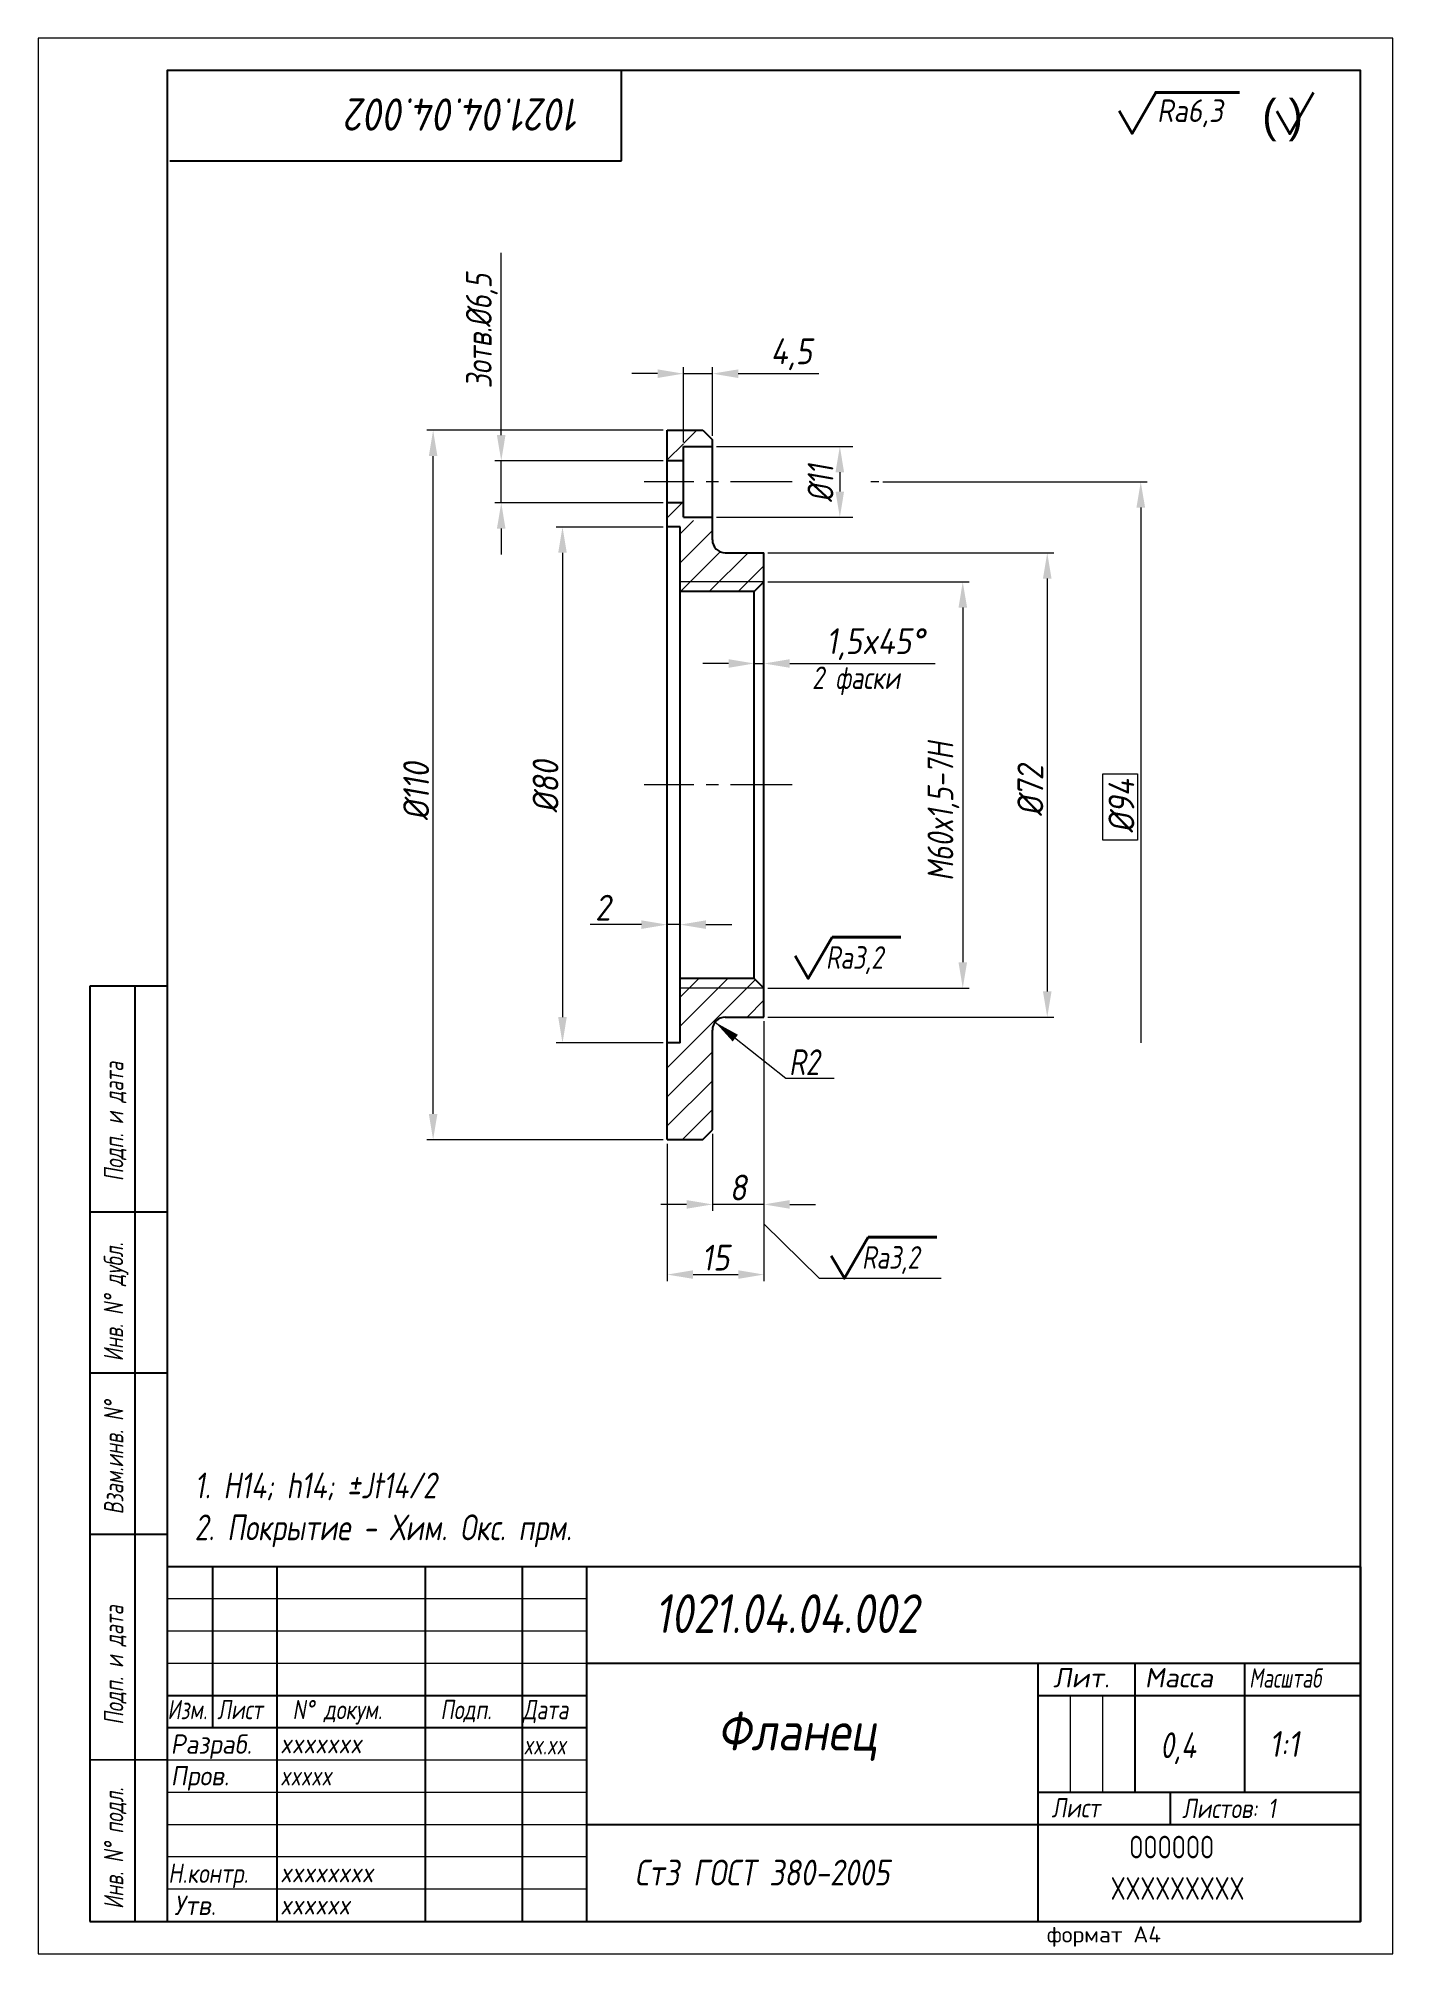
# Model space of a CAD drawing. Header units: millimetres. Extents: x 2362 to 2572, y -1903 to -1606.
import ezdxf

# ---------------------------------------------------------------- set-up
doc = ezdxf.new("R2010")
doc.units = ezdxf.units.MM
doc.linetypes.add('CENTER', pattern=[50.8, 31.75, -6.35, 6.35, -6.35])
for name, color, linetype, lineweight in [('Ax', 1, 'CENTER', 18), ('Dim', 3, 'Continuous', 40), ('Hatch', 5, 'Continuous', 18), ('Slim', 8, 'Continuous', 18), ('Text', 2, 'Continuous', 40), ('Wide', 31, 'Continuous', 60)]:
    doc.layers.add(name, color=color, linetype=linetype, lineweight=lineweight)
doc.styles.add('курсив', font='romans.shx', dxfattribs={"oblique": 10})
doc.styles.add('курсив 0_75', font='romans.shx', dxfattribs={"width": 0.75, "oblique": 10})
doc.styles.add('курсив 0_85', font='romans.shx', dxfattribs={"width": 0.85, "oblique": 10})
doc.dimstyles.new('L.Arrow', dxfattribs={"dimtxt": 4, "dimasz": 4, "dimexe": 2, "dimexo": 0.625, "dimgap": 1, "dimtad": 1, "dimlfac": 5, "dimtxsty": 'курсив 0_85', "dimcen": 0, "dimclrd": 256, "dimclre": 256, "dimclrt": 256, "dimadec": 1, "dimazin": 0, "dimtp": 0.0165, "dimtm": 0.0075, "dimtfac": 1, "dimtmove": 0, "dimatfit": 3, "dimfxl": 1, "dimlwd": 18, "dimlwe": 18, "dimarcsym": 0})
doc.dimstyles.new('L.Zero', dxfattribs={"dimtxt": 4, "dimasz": 1.8, "dimexe": 2, "dimexo": 0.625, "dimgap": 1, "dimtad": 1, "dimlfac": 5, "dimtxsty": 'курсив 0_85', "dimcen": 0, "dimadec": 1, "dimazin": 0, "dimtp": 0.0165, "dimtm": 0.0075, "dimtfac": 1, "dimtmove": 0, "dimatfit": 3, "dimldrblk": 'NONE', "dimfxl": 1, "dimlwd": 18, "dimlwe": 18, "dimarcsym": 0})
doc.dimstyles.new('к1_1', dxfattribs={"dimtxt": 4, "dimasz": 4, "dimexe": 1, "dimexo": 0.625, "dimtad": 1, "dimtxsty": 'курсив 0_85', "dimcen": 0, "dimadec": 0, "dimazin": 0, "dimtfac": 1, "dimtmove": 0, "dimatfit": 3, "dimldrblk": 'DOTSMALL', "dimfxl": 1, "dimlwd": 18, "dimlwe": 18, "dimarcsym": 0})
doc.dimstyles.new('к1_1св', dxfattribs={"dimtxt": 4, "dimasz": 4, "dimexe": 2, "dimexo": 0.625, "dimgap": 1, "dimtad": 1, "dimtoh": 1, "dimtxsty": 'курсив 0_75', "dimcen": 0, "dimadec": 0, "dimazin": 0, "dimtfac": 1, "dimtmove": 0, "dimatfit": 3, "dimldrblk": 'DOTSMALL', "dimfxl": 1, "dimlwd": 18, "dimlwe": 18, "dimarcsym": 0})

# ---------------------------------------------------------------- blocks, each defined once
blk = doc.blocks.new('*D104')
at = {"layer": 'Defpoints', "color": 0, "transparency": 16777216}
for p in [(2474.9, -1690.38), (2474.9, -1753.38), (2505.72, -1753.38)]:
    blk.add_point(p, dxfattribs=at)
at = {"layer": 'Dim', "color": 0, "lineweight": 18, "transparency": 16777216}
for p, q in [((2475.52, -1690.38), (2506.72, -1690.38)), ((2505.72, -1694.38), (2505.72, -1749.38)), ((2475.52, -1753.38), (2506.72, -1753.38))]:
    blk.add_line(p, q, dxfattribs=at)
at = {"layer": 'Dim', "color": 0, "transparency": 16777216}
for points in [[(2505.06, -1694.38), (2506.39, -1694.38), (2505.72, -1690.38)], [(2505.06, -1749.38), (2506.39, -1749.38), (2505.72, -1753.38)]]:
    blk.add_solid(points, dxfattribs=at)
at = {"layer": 'Dim', "color": 0, "transparency": 16777216, "insert": (2502.72, -1726.01), "char_height": 4, "attachment_point": 5, "rotation": 90, "style": 'курсив 0_75'}
blk.add_mtext('M60x1,5-7H', dxfattribs=at)
blk = doc.blocks.new('_DotSmall')
at = {"color": 0, "linetype": 'ByBlock', "const_width": 0.5}
blk.add_lwpolyline([(-122670.927, 17467.939, 1), (-122670.802, 17467.939, 1)], format="xyb", close=True, dxfattribs=at)
blk = doc.blocks.new('*D545')
at = {"layer": 'Defpoints', "color": 0, "transparency": 16777216}
for p in [(2474.9, -1685.88), (2474.9, -1757.88), (2518.82, -1757.88)]:
    blk.add_point(p, dxfattribs=at)
at = {"layer": 'Dim', "color": 0, "lineweight": 18, "transparency": 16777216}
for p, q in [((2475.52, -1685.88), (2519.82, -1685.88)), ((2518.82, -1689.88), (2518.82, -1753.88)), ((2475.52, -1757.88), (2519.82, -1757.88))]:
    blk.add_line(p, q, dxfattribs=at)
at = {"layer": 'Dim', "color": 0, "transparency": 16777216}
for points in [[(2518.15, -1689.88), (2519.49, -1689.88), (2518.82, -1685.88)], [(2518.15, -1753.88), (2519.49, -1753.88), (2518.82, -1757.88)]]:
    blk.add_solid(points, dxfattribs=at)
at = {"layer": 'Dim', "color": 0, "transparency": 16777216, "insert": (2516.2, -1722.74), "char_height": 4, "attachment_point": 5, "rotation": 90, "style": 'курсив 0_85'}
blk.add_mtext('%%c72', dxfattribs=at)
blk = doc.blocks.new('*D546')
at = {"layer": 'Defpoints', "color": 0, "transparency": 16777216}
for p in [(2423.6, -1666.88), (2459.9, -1666.88), (2459.9, -1776.88)]:
    blk.add_point(p, dxfattribs=at)
at = {"layer": 'Dim', "color": 0, "lineweight": 18, "transparency": 16777216}
for p, q in [((2459.27, -1666.88), (2422.6, -1666.88)), ((2423.6, -1772.88), (2423.6, -1670.88)), ((2459.27, -1776.88), (2422.6, -1776.88))]:
    blk.add_line(p, q, dxfattribs=at)
at = {"layer": 'Dim', "color": 0, "transparency": 16777216}
for points in [[(2422.93, -1670.88), (2424.26, -1670.88), (2423.6, -1666.88)], [(2422.93, -1772.88), (2424.26, -1772.88), (2423.6, -1776.88)]]:
    blk.add_solid(points, dxfattribs=at)
at = {"layer": 'Dim', "color": 0, "transparency": 16777216, "insert": (2420.97, -1722.87), "char_height": 4, "attachment_point": 5, "rotation": 90, "style": 'курсив 0_85'}
blk.add_mtext('%%c110', dxfattribs=at)
blk = doc.blocks.new('*D105')
at = {"layer": 'Defpoints', "color": 0, "transparency": 16777216}
for p in [(2474.9, -1757.88), (2459.9, -1776.88), (2474.9, -1797.8)]:
    blk.add_point(p, dxfattribs=at)
at = {"layer": 'Dim', "color": 0, "lineweight": 18, "transparency": 16777216}
for p, q in [((2474.9, -1758.5), (2474.9, -1798.8)), ((2459.9, -1777.5), (2459.9, -1798.8)), ((2463.9, -1797.8), (2470.9, -1797.8))]:
    blk.add_line(p, q, dxfattribs=at)
at = {"layer": 'Dim', "color": 0, "transparency": 16777216}
for points in [[(2463.9, -1797.13), (2463.9, -1798.46), (2459.9, -1797.8)], [(2470.9, -1797.13), (2470.9, -1798.46), (2474.9, -1797.8)]]:
    blk.add_solid(points, dxfattribs=at)
at = {"layer": 'Dim', "color": 0, "transparency": 16777216, "insert": (2467.4, -1795.17), "char_height": 4, "attachment_point": 5, "style": 'курсив 0_85'}
blk.add_mtext('15', dxfattribs=at)
blk = doc.blocks.new('*D106')
at = {"layer": 'Defpoints', "color": 0, "transparency": 16777216}
for p in [(2474.9, -1757.88), (2466.9, -1775.38), (2466.9, -1786.92)]:
    blk.add_point(p, dxfattribs=at)
at = {"layer": 'Dim', "color": 0, "lineweight": 18, "transparency": 16777216}
for p, q in [((2474.9, -1758.5), (2474.9, -1787.92)), ((2466.9, -1776), (2466.9, -1787.92)), ((2462.9, -1786.92), (2458.9, -1786.92)), ((2474.9, -1786.92), (2466.9, -1786.92)), ((2478.9, -1786.92), (2482.9, -1786.92))]:
    blk.add_line(p, q, dxfattribs=at)
at = {"layer": 'Dim', "color": 0, "transparency": 16777216}
for points in [[(2462.9, -1786.25), (2462.9, -1787.59), (2466.9, -1786.92)], [(2478.9, -1786.25), (2478.9, -1787.59), (2474.9, -1786.92)]]:
    blk.add_solid(points, dxfattribs=at)
at = {"layer": 'Dim', "color": 0, "transparency": 16777216, "insert": (2470.9, -1784.3), "char_height": 4, "attachment_point": 5, "style": 'курсив 0_85'}
blk.add_mtext('8', dxfattribs=at)
blk = doc.blocks.new('*D547')
at = {"layer": 'Defpoints', "color": 0, "transparency": 16777216}
for p in [(2492.7, -1674.88), (2459.9, -1761.88), (2533.32, -1761.88)]:
    blk.add_point(p, dxfattribs=at)
at = {"layer": 'Dim', "color": 0, "lineweight": 18, "transparency": 16777216}
for p, q in [((2493.33, -1674.88), (2534.32, -1674.88)), ((2533.32, -1678.88), (2533.32, -1761.88))]:
    blk.add_line(p, q, dxfattribs=at)
at = {"layer": 'Dim', "color": 0, "transparency": 16777216}
blk.add_solid([(2532.65, -1678.88), (2533.99, -1678.88), (2533.32, -1674.88)], dxfattribs=at)
at = {"layer": 'Dim', "color": 0, "transparency": 16777216, "insert": (2530.32, -1725.15), "char_height": 4, "attachment_point": 5, "rotation": 90, "style": 'курсив 0_85'}
blk.add_mtext('%%c94', dxfattribs=at)
blk = doc.blocks.new('_None')
blk = doc.blocks.new('*D107')
at = {"layer": 'Defpoints', "color": 0, "transparency": 16777216}
for p in [(2459.9, -1721.88), (2461.9, -1721.88), (2459.9, -1743.54)]:
    blk.add_point(p, dxfattribs=at)
at = {"layer": 'Dim', "color": 0, "lineweight": 18, "transparency": 16777216}
for p, q in [((2459.9, -1722.5), (2459.9, -1744.54)), ((2461.9, -1722.5), (2461.9, -1744.54)), ((2455.9, -1743.54), (2447.97, -1743.54)), ((2461.9, -1743.54), (2459.9, -1743.54)), ((2465.9, -1743.54), (2469.9, -1743.54))]:
    blk.add_line(p, q, dxfattribs=at)
at = {"layer": 'Dim', "color": 0, "transparency": 16777216}
for points in [[(2455.9, -1742.87), (2455.9, -1744.2), (2459.9, -1743.54)], [(2465.9, -1742.87), (2465.9, -1744.2), (2461.9, -1743.54)]]:
    blk.add_solid(points, dxfattribs=at)
at = {"layer": 'Dim', "color": 0, "transparency": 16777216, "insert": (2449.93, -1740.91), "char_height": 4, "attachment_point": 5, "style": 'курсив 0_85'}
blk.add_mtext('2', dxfattribs=at)
blk = doc.blocks.new('*D108')
at = {"layer": 'Defpoints', "color": 0, "transparency": 16777216}
for p in [(2473.4, -1691.88), (2474.9, -1690.38), (2474.9, -1703.04)]:
    blk.add_point(p, dxfattribs=at)
at = {"layer": 'Dim', "color": 0, "lineweight": 18, "transparency": 16777216}
for p, q in [((2473.4, -1692.5), (2473.4, -1704.04)), ((2474.9, -1691), (2474.9, -1704.04)), ((2469.4, -1703.04), (2465.4, -1703.04)), ((2473.4, -1703.04), (2474.9, -1703.04)), ((2478.9, -1703.04), (2501.44, -1703.04))]:
    blk.add_line(p, q, dxfattribs=at)
at = {"layer": 'Dim', "color": 0, "transparency": 16777216}
for points in [[(2469.4, -1702.38), (2469.4, -1703.71), (2473.4, -1703.04)], [(2478.9, -1702.38), (2478.9, -1703.71), (2474.9, -1703.04)]]:
    blk.add_solid(points, dxfattribs=at)
at = {"layer": 'Dim', "color": 0, "transparency": 16777216, "insert": (2492.17, -1700.04), "char_height": 4, "attachment_point": 5, "style": 'курсив 0_85'}
blk.add_mtext('1,5x45%%d', dxfattribs=at)
blk = doc.blocks.new('*D548')
at = {"layer": 'Defpoints', "color": 0, "transparency": 16777216}
for p in [(2466.9, -1669.38), (2466.9, -1680.38), (2486.66, -1680.38)]:
    blk.add_point(p, dxfattribs=at)
at = {"layer": 'Dim', "color": 0, "lineweight": 18, "transparency": 16777216}
for p, q in [((2467.52, -1669.38), (2488.66, -1669.38)), ((2486.66, -1673.38), (2486.66, -1676.38)), ((2467.52, -1680.38), (2488.66, -1680.38))]:
    blk.add_line(p, q, dxfattribs=at)
at = {"layer": 'Dim', "color": 0, "transparency": 16777216}
for points in [[(2485.99, -1673.38), (2487.32, -1673.38), (2486.66, -1669.38)], [(2485.99, -1676.38), (2487.32, -1676.38), (2486.66, -1680.38)]]:
    blk.add_solid(points, dxfattribs=at)
at = {"layer": 'Dim', "color": 0, "transparency": 16777216, "insert": (2483.66, -1675.13), "char_height": 4, "attachment_point": 5, "rotation": 90, "style": 'курсив 0_75'}
blk.add_mtext('%%c11', dxfattribs=at)
blk = doc.blocks.new('*D549')
at = {"layer": 'Defpoints', "color": 0, "transparency": 16777216}
for p in [(2466.9, -1658.1), (2466.9, -1668.38), (2462.4, -1669.38)]:
    blk.add_point(p, dxfattribs=at)
at = {"layer": 'Dim', "color": 0, "lineweight": 18, "transparency": 16777216}
for p, q in [((2462.4, -1668.75), (2462.4, -1657.1)), ((2466.9, -1667.75), (2466.9, -1657.1)), ((2458.4, -1658.1), (2454.4, -1658.1)), ((2462.4, -1658.1), (2466.9, -1658.1)), ((2470.9, -1658.1), (2483.42, -1658.1))]:
    blk.add_line(p, q, dxfattribs=at)
at = {"layer": 'Dim', "color": 0, "transparency": 16777216}
for points in [[(2458.4, -1657.44), (2458.4, -1658.77), (2462.4, -1658.1)], [(2470.9, -1657.44), (2470.9, -1658.77), (2466.9, -1658.1)]]:
    blk.add_solid(points, dxfattribs=at)
at = {"layer": 'Dim', "color": 0, "transparency": 16777216, "insert": (2479.16, -1655.1), "char_height": 4, "attachment_point": 5, "style": 'курсив 0_85'}
blk.add_mtext('4,5', dxfattribs=at)
blk = doc.blocks.new('*D550')
at = {"layer": 'Defpoints', "color": 0, "transparency": 16777216}
for p in [(2459.9, -1681.88), (2443.66, -1761.88), (2459.9, -1761.88)]:
    blk.add_point(p, dxfattribs=at)
at = {"layer": 'Dim', "color": 0, "lineweight": 18, "transparency": 16777216}
for p, q in [((2459.27, -1681.88), (2442.66, -1681.88)), ((2443.66, -1685.88), (2443.66, -1757.88)), ((2459.27, -1761.88), (2442.66, -1761.88))]:
    blk.add_line(p, q, dxfattribs=at)
at = {"layer": 'Dim', "color": 0, "transparency": 16777216}
for points in [[(2442.99, -1685.88), (2444.32, -1685.88), (2443.66, -1681.88)], [(2442.99, -1757.88), (2444.32, -1757.88), (2443.66, -1761.88)]]:
    blk.add_solid(points, dxfattribs=at)
at = {"layer": 'Dim', "color": 0, "transparency": 16777216, "insert": (2441.03, -1722.12), "char_height": 4, "attachment_point": 5, "rotation": 90, "style": 'курсив 0_85'}
blk.add_mtext('%%c80', dxfattribs=at)
blk = doc.blocks.new('*D551')
at = {"layer": 'Defpoints', "color": 0, "transparency": 16777216}
for p in [(2459.9, -1671.63), (2434.16, -1678.13), (2459.9, -1678.13)]:
    blk.add_point(p, dxfattribs=at)
at = {"layer": 'Dim', "color": 0, "lineweight": 18, "transparency": 16777216}
for p, q in [((2434.16, -1667.63), (2434.16, -1639.38)), ((2459.27, -1671.63), (2433.16, -1671.63)), ((2434.16, -1678.13), (2434.16, -1671.63)), ((2459.27, -1678.13), (2433.16, -1678.13)), ((2434.16, -1682.13), (2434.16, -1686.13))]:
    blk.add_line(p, q, dxfattribs=at)
at = {"layer": 'Dim', "color": 0, "transparency": 16777216}
for points in [[(2433.49, -1667.63), (2434.82, -1667.63), (2434.16, -1671.63)], [(2433.49, -1682.13), (2434.82, -1682.13), (2434.16, -1678.13)]]:
    blk.add_solid(points, dxfattribs=at)
at = {"layer": 'Dim', "color": 0, "transparency": 16777216, "insert": (2431.15, -1651.5), "char_height": 4, "attachment_point": 5, "rotation": 90, "style": 'курсив 0_75'}
blk.add_mtext('3отв.%%c6,5', dxfattribs=at)

msp = doc.modelspace()

# ---------------------------------------------------------------- hatches: boundary and pattern name
at = {"layer": 'Hatch'}
h = msp.add_hatch(dxfattribs=at)
h.set_pattern_fill('ANSI31', color=256, style=0)
h.set_pattern_definition([(45, (-6989.8985, 5240.7673), (-2.245064, 2.245064), [])])
h.paths.add_polyline_path([(2462.398, -1668.877), (2466.898, -1668.877), (2466.898, -1668.377), (2465.398, -1666.877), (2459.898, -1666.877), (2459.898, -1671.627), (2462.398, -1671.627)])
h.paths.add_polyline_path([(2474.898, -1685.877), (2468.898, -1685.877, -0.4142136), (2466.898, -1683.877), (2466.898, -1680.877), (2462.398, -1680.877), (2462.398, -1678.127), (2459.898, -1678.127), (2459.898, -1681.877), (2461.898, -1681.877), (2461.898, -1690.377), (2474.898, -1690.377)])
h.paths.add_polyline_path([(2474.898, -1690.377), (2461.898, -1690.377), (2461.898, -1691.877), (2473.398, -1691.877)])
h.paths.add_polyline_path([(2473.398, -1751.877), (2461.898, -1751.877), (2461.898, -1753.377), (2474.898, -1753.377)])
h.paths.add_polyline_path([(2474.898, -1753.377), (2461.898, -1753.377), (2461.898, -1761.877), (2459.898, -1761.877), (2459.898, -1776.877), (2465.398, -1776.877), (2466.898, -1775.377), (2466.898, -1759.877, -0.4142136), (2468.898, -1757.877), (2474.898, -1757.877)])

# ---------------------------------------------------------------- linework, layer by layer
for p, q in [((2452.794, -1625.096), (2452.794, -1611.096)), ((2382.794, -1625.096), (2452.794, -1625.096)), ((2459.898, -1776.877), (2459.898, -1666.877)), ((2459.898, -1666.877), (2465.398, -1666.877)), ((2465.398, -1666.877), (2466.898, -1668.377)), ((2466.898, -1683.877), (2466.898, -1668.377)), ((2462.398, -1671.627), (2459.898, -1671.627)), ((2462.398, -1680.377), (2462.398, -1669.377)), ((2462.398, -1669.377), (2466.898, -1669.377)), ((2462.398, -1678.127), (2459.898, -1678.127)), ((2462.398, -1680.377), (2466.898, -1680.377)), ((2461.898, -1681.877), (2459.898, -1681.877)), ((2461.898, -1761.877), (2461.898, -1681.877)), ((2468.898, -1685.877), (2474.898, -1685.877)), ((2474.898, -1757.877), (2474.898, -1685.877)), ((2473.398, -1691.877), (2461.898, -1691.877)), ((2473.398, -1691.877), (2474.898, -1690.377)), ((2473.398, -1751.877), (2473.398, -1691.877)), ((2473.398, -1751.877), (2461.898, -1751.877)), ((2473.398, -1751.877), (2474.898, -1753.377)), ((2370.381, -1753.102), (2370.381, -1898.102)), ((2382.381, -1753.102), (2370.381, -1753.102)), ((2377.382, -1898.032), (2377.382, -1753.102)), ((2468.898, -1757.877), (2474.898, -1757.877)), ((2466.898, -1775.377), (2466.898, -1759.877)), ((2461.898, -1761.877), (2459.898, -1761.877)), ((2465.398, -1776.877), (2466.898, -1775.377)), ((2459.898, -1776.877), (2465.398, -1776.877)), ((2382.312, -1788.102), (2370.381, -1788.104)), ((2382.295, -1813.102), (2370.381, -1813.102)), ((2370.381, -1838.1), (2370.381, -1838.1)), ((2382.381, -1838.102), (2370.381, -1838.1)), ((2567.381, -1843.102), (2382.381, -1843.102)), ((2389.381, -1843.102), (2389.381, -1868.102)), ((2399.381, -1843.102), (2399.381, -1898.102)), ((2422.381, -1843.102), (2422.381, -1898.102)), ((2437.381, -1843.102), (2437.381, -1898.102)), ((2447.381, -1843.102), (2447.381, -1898.102)), ((2567.381, -1898.102), (2567.381, -1843.102)), ((2567.381, -1843.102), (2567.381, -1898.102)), ((2517.381, -1858.102), (2447.381, -1858.102)), ((2517.381, -1858.102), (2517.381, -1898.102)), ((2567.381, -1858.102), (2517.381, -1858.102)), ((2532.381, -1858.102), (2532.381, -1878.102)), ((2549.381, -1858.102), (2549.381, -1878.102)), ((2447.381, -1863.102), (2382.381, -1863.102)), ((2567.381, -1863.102), (2517.381, -1863.102)), ((2447.381, -1868.102), (2382.381, -1868.102)), ((2382.381, -1873.103), (2370.381, -1873.033)), ((2567.381, -1878.102), (2517.381, -1878.102)), ((2537.886, -1878.102), (2537.886, -1883.102)), ((2517.381, -1883.102), (2447.381, -1883.102)), ((2567.381, -1883.102), (2517.381, -1883.102)), ((2370.381, -1898.102), (2382.381, -1898.102)), ((2382.381, -1898.102), (2567.381, -1898.102))]:
    msp.add_line(p, q)
msp.add_lwpolyline([(2382.381, -1898.102), (2567.381, -1898.102), (2567.381, -1611.102), (2382.381, -1611.102)], close=True)
for centre, start, end in [((2468.898, -1683.877), 180, 270), ((2468.898, -1759.877), 90, 180)]:
    msp.add_arc(centre, 2, start, end)
at = {"layer": 'Ax', "ltscale": 0.3}
for p, q in [((2479.252, -1674.877), (2456.295, -1674.877)), ((2492.702, -1674.877), (2491.453, -1674.877)), ((2479.252, -1721.877), (2456.295, -1721.877))]:
    msp.add_line(p, q, dxfattribs=at)
at = {"layer": 'Slim'}
for p, q in [((2474.898, -1690.377), (2461.898, -1690.377)), ((2474.898, -1753.377), (2461.898, -1753.377)), ((2447.381, -1848.102), (2382.381, -1848.102)), ((2447.381, -1853.102), (2382.381, -1853.102)), ((2447.381, -1858.102), (2382.381, -1858.102)), ((2522.381, -1863.102), (2522.381, -1878.102)), ((2527.381, -1863.102), (2527.381, -1878.102)), ((2447.381, -1873.102), (2382.381, -1873.102)), ((2447.381, -1878.102), (2382.381, -1878.102)), ((2447.381, -1883.102), (2382.381, -1883.102)), ((2447.381, -1888.102), (2382.381, -1888.102)), ((2447.381, -1893.102), (2382.381, -1893.102))]:
    msp.add_line(p, q, dxfattribs=at)
for points in [[(2362.381, -1903.102), (2572.381, -1903.102), (2572.381, -1606.102), (2362.381, -1606.102)], [(2532.817, -1730.415), (2527.45, -1730.415), (2527.45, -1720.13), (2532.817, -1720.13)]]:
    msp.add_lwpolyline(points, close=True, dxfattribs=at)
at = {"layer": 'Text'}
for p, q in [((2485.448, -1745.504), (2496.109, -1745.504)), ((2491.048, -1792.007), (2501.708, -1792.007))]:
    msp.add_line(p, q, dxfattribs=at)
for points in [[(2529.948, -1617.344), (2531.975, -1620.855), (2535.654, -1614.482), (2548.603, -1614.482)], [(2554.393, -1617.388), (2556.42, -1620.899), (2560.099, -1614.526)], [(2479.742, -1748.367), (2481.769, -1751.877), (2485.448, -1745.504)], [(2485.341, -1794.869), (2487.368, -1798.38), (2491.048, -1792.007)]]:
    msp.add_lwpolyline(points, dxfattribs=at)

# ---------------------------------------------------------------- texts
at = {"layer": 'Text', "oblique": 10}
for s, height, rotation, style, width, p in [('1021.04.04.002', 5, 180, 'курсив', 0.85, (2446.546, -1615.42)), ('Подп. и дата', 3, 90, 'курсив 0_75', 0.7, (2375.571, -1783.32)), ('Инв. N%%D дубл.', 3, 90, 'курсив 0_75', 0.7, (2375.537, -1811.253)), ('Взам.инв. N%%D', 3, 90, 'курсив 0_75', 0.7, (2375.571, -1834.981)), ('Подп. и дата', 3, 90, 'курсив 0_75', 0.7, (2375.571, -1867.607)), ('Инв. N%%D подл.', 3, 90, 'курсив 0_75', 0.7, (2375.571, -1896.179))]:
    msp.add_text(s, height=height, rotation=rotation, dxfattribs=dict(at, style=style, width=width)).set_placement(p)
for s, height, style, width, p in [('Ra6,3', 3.5, 'курсив 0_85', 0.85, (2535.847, -1619.074)), ('2 фаски', 3.5, 'курсив 0_75', 0.75, (2482.347, -1707.009)), ('Ra3,2', 3.5, 'курсив 0_75', 0.75, (2484.484, -1750.384)), ('R2', 4, 'курсив 0_75', 0.75, (2478.769, -1766.871)), ('Ra3,2', 3.5, 'курсив 0_75', 0.75, (2490.083, -1796.887)), ('1. H14; h14; %%PJt14/2', 4, 'курсив 0_75', 0.75, (2386.603, -1832.498)), ('2. Покрытие - Хим. Окс. прм.', 4, 'курсив 0_75', 0.75, (2386.603, -1838.998)), ('1021.04.04.002', 6, 'курсив', 0.8, (2457.962, -1853.371)), ('Масштаб', 3, 'курсив', 0.7, (2550.115, -1861.856)), ('Изм.', 3, 'курсив 0_75', 0.75, (2382.381, -1866.748)), ('Лист', 3, 'курсив 0_75', 0.75, (2390.117, -1866.748)), ('N%%D докум.', 3, 'курсив 0_75', 0.75, (2401.789, -1866.748)), ('Подп.', 3, 'курсив 0_75', 0.75, (2424.729, -1866.748)), ('Дата', 3, 'курсив 0_75', 0.75, (2437.503, -1866.748)), ('Фланец', 6, 'курсив 0_85', 0.85, (2467.665, -1871.582)), ('Разраб.', 3, 'курсив', 0.9, (2382.895, -1872.103)), ('xxxxxxx', 3, 'курсив 0_85', 0.85, (2399.887, -1872.023)), ('0,4', 4, 'курсив 0_75', 0.75, (2536.343, -1872.781)), ('1:1', 4, 'курсив 0_85', 0.85, (2553.236, -1872.586)), ('Пров.', 3, 'курсив', 0.9, (2382.921, -1877.008)), ('xxxxx', 3, 'курсив 0_85', 0.75, (2399.887, -1877.023)), ('Лист', 3, 'курсив', 0.8, (2519.483, -1881.972)), ('Листов: 1', 3, 'курсив', 0.8, (2539.727, -1882.077)), ('Ст3 ГОСТ 380-2005', 4, 'курсив', 0.8, (2454.845, -1892.527)), ('Н.контр.', 3, 'курсив', 0.8, (2382.511, -1892.127)), ('xxxxxxxx', 3, 'курсив 0_85', 0.85, (2399.887, -1892.023)), ('Утв.', 3, 'курсив', 0.9, (2383.442, -1897.105)), ('xxxxxx', 3, 'курсив 0_85', 0.85, (2399.887, -1897.023))]:
    msp.add_text(s, height=height, dxfattribs=dict(at, style=style, width=width)).set_placement(p)
at = {"layer": 'Text'}
msp.add_text('( )', height=5, dxfattribs=at).set_placement((2552.15, -1620.57))
at = {"layer": 'Text', "style": 'курсив', "oblique": 10}
for s, p in [('Лит.', (2519.736, -1861.808)), ('Масса', (2533.935, -1861.808))]:
    msp.add_text(s, height=3, dxfattribs=at).set_placement(p)
at = {"layer": 'Text', "ltscale": 0.8, "style": 'курсив', "oblique": 10, "width": 0.7}
msp.add_text('xx.xx', height=3, dxfattribs=at).set_placement((2437.607, -1872.209))
at = {"layer": 'Text', "style": 'курсив'}
msp.add_text('формат А4', height=2.5, dxfattribs=at).set_placement((2518.763, -1901.365))
at = {"layer": 'Wide', "lineweight": 50, "style": 'курсив', "width": 0.7}
for s, p in [('OOOOOO', (2531.533, -1888.322)), ('XXXXXXXXX', (2528.66, -1894.732))]:
    msp.add_text(s, height=3.5, dxfattribs=at).set_placement(p)

# ---------------------------------------------------------------- dimensions: what is measured, and where the dimension line sits
at = {"layer": 'Dim'}
for base, p1, p2, text, override, picture, middle in [((2434.158, -1678.127), (2459.898, -1671.627), (2459.898, -1678.127), '3отв.%%c<>', {"dimtxsty": 'курсив 0_75'}, '*D551', (2434.158, -1651.502)), ((2533.321, -1761.877), (2492.702, -1674.877), (2459.898, -1761.877), '%%c94', {"dimgap": 1, "dimblk2": 'None', "dimsah": 1, "dimse2": 1}, '*D547', (2533.321, -1725.153)), ((2505.723, -1753.377), (2474.898, -1690.377), (2474.898, -1753.377), 'M60x1,5-7H', {"dimtxsty": 'курсив 0_75'}, '*D104', (2505.723, -1726.014))]:
    dim = msp.add_linear_dim(base=base, p1=p1, p2=p2, angle=90, text=text, dimstyle='к1_1', override=override, dxfattribs=at)
    dim.commit()
    dim.dimension.update_dxf_attribs({"geometry": picture, "text_midpoint": middle, "dimtype": 160})
for base, p1, p2, picture, middle in [((2466.898, -1658.104), (2462.398, -1669.377), (2466.898, -1668.377), '*D549', (2479.158, -1658.104)), ((2459.898, -1743.538), (2461.898, -1721.877), (2459.898, -1721.877), '*D107', (2449.935, -1743.538)), ((2466.898, -1786.92), (2474.898, -1757.877), (2466.898, -1775.377), '*D106', (2470.898, -1786.92)), ((2474.898, -1797.796), (2459.898, -1776.877), (2474.898, -1757.877), '*D105', (2467.398, -1797.796))]:
    dim = msp.add_linear_dim(base=base, p1=p1, p2=p2, dimstyle='к1_1', dxfattribs=at)
    dim.commit()
    dim.dimension.update_dxf_attribs({"geometry": picture, "text_midpoint": middle, "dimtype": 160})
for base, p1, p2, dimstyle, picture, middle in [((2423.598, -1666.877), (2459.898, -1776.877), (2459.898, -1666.877), 'к1_1', '*D546', (2423.598, -1722.871)), ((2486.658, -1680.377), (2466.898, -1669.377), (2466.898, -1680.377), 'к1_1св', '*D548', (2486.658, -1675.127)), ((2443.655, -1761.877), (2459.898, -1681.877), (2459.898, -1761.877), 'к1_1', '*D550', (2443.655, -1722.117)), ((2518.82, -1757.877), (2474.898, -1685.877), (2474.898, -1757.877), 'к1_1', '*D545', (2518.82, -1722.738))]:
    dim = msp.add_linear_dim(base=base, p1=p1, p2=p2, angle=90, text='%%c<>', dimstyle=dimstyle, dxfattribs=at)
    dim.commit()
    dim.dimension.update_dxf_attribs({"geometry": picture, "text_midpoint": middle, "dimtype": 160})
dim = msp.add_linear_dim(base=(2474.898, -1703.043), p1=(2473.398, -1691.877), p2=(2474.898, -1690.377), text='<>x45%%d', dimstyle='к1_1', dxfattribs=at)
dim.commit()
dim.dimension.update_dxf_attribs({"geometry": '*D108', "text_midpoint": (2492.171, -1703.043), "dimtype": 160})

# ---------------------------------------------------------------- leaders
msp.add_leader([(2467.315, -1758.654), (2478.312, -1767.353), (2485.774, -1767.353)], dimstyle='L.Arrow', override={"dimgap": 1, "dimtad": 0}, dxfattribs=at)
at = {"layer": 'Slim'}
msp.add_leader([(2474.898, -1789.947), (2483.452, -1798.38), (2502.356, -1798.38)], dimstyle='L.Zero', override={"dimgap": 1, "dimtad": 0}, dxfattribs=at)

doc.saveas('drawing.dxf')
